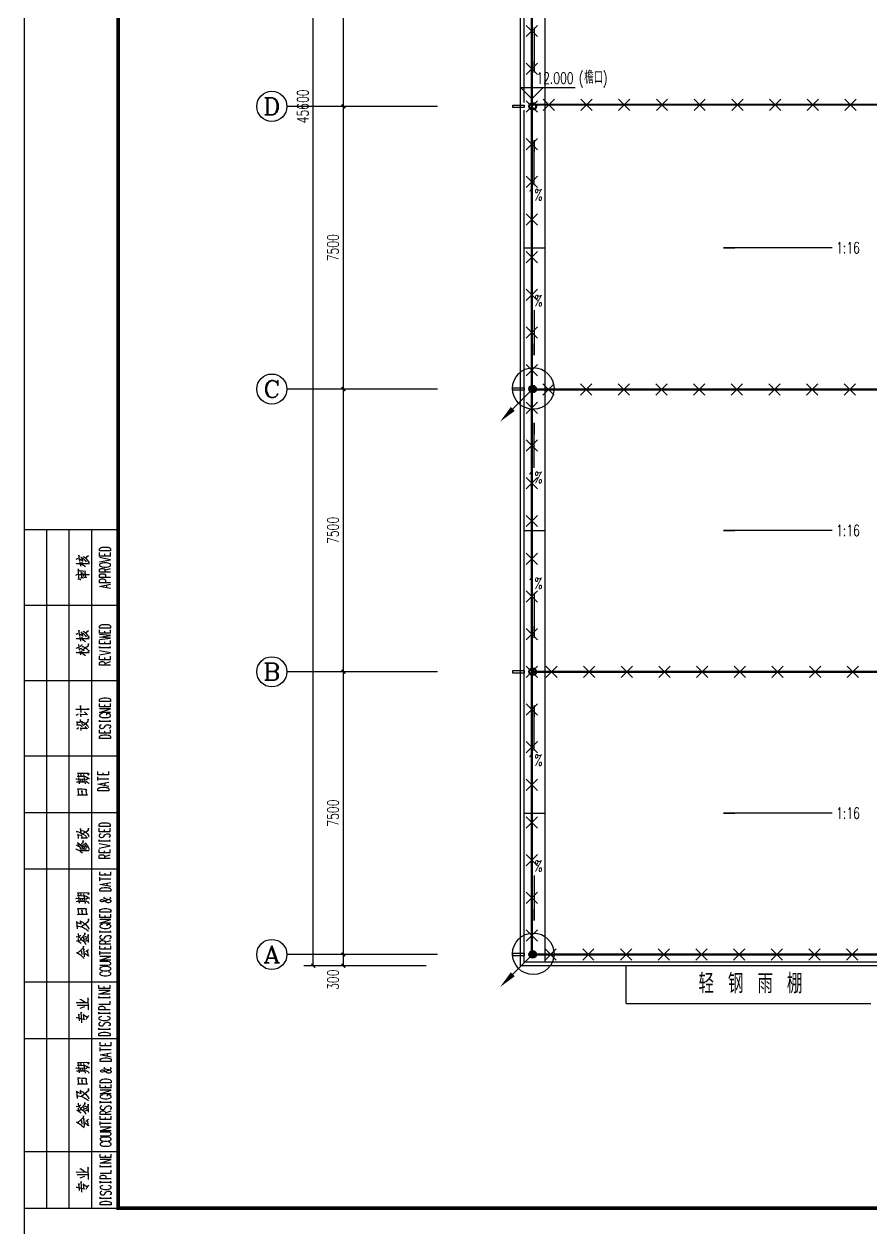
# Model space of a CAD drawing. Extents: x 4532298 to 10139194, y -639876 to -207028.
# Drawn here: x 4937537 to 4960012, y -349684 to -317745 of the extents above; entities that cross this region are included whole.
import ezdxf
from ezdxf.enums import TextEntityAlignment as Align

# ---------------------------------------------------------------- set-up
doc = ezdxf.new("R2010")
doc.units = 0
doc.header["$LTSCALE"] = 1000
doc.header["$MEASUREMENT"] = 0
doc.layers.get('0').update_dxf_attribs({"linetype": 'CONTINUOUS'})
doc.layers.get('Defpoints').update_dxf_attribs({"linetype": 'CONTINUOUS'})
for name, color, linetype in [('AXIS_TEXT', 7, 'CONTINUOUS'), ('LWIRE', 4, 'CONTINUOUS'), ('PUB_TITLE', 4, 'CONTINUOUS'), ('WIRE-避雷', 4, 'CONTINUOUS'), ('建筑底图', 251, 'CONTINUOUS')]:
    doc.layers.add(name, color=color, linetype=linetype)
doc.styles.add('_HZTXT', font='txt.shx', dxfattribs={"width": 0.8, "bigfont": 'HZTXT.shx'})
doc.styles.add('_TCH_AXIS', font='COMPLEX', dxfattribs={"bigfont": 'GBCBIG'})
doc.styles.add('_TCH_DIM', font='SIMPLEX', dxfattribs={"bigfont": 'GBCBIG'})
doc.styles.add('_TCH_DIM_T3', font='SIMPLEX', dxfattribs={"width": 0.705882, "bigfont": 'GBCBIG'})
doc.styles.add('COMPLEX', font='COMPLEX')
doc.styles.get("Standard").update_dxf_attribs({"font": 'GBENOR', "bigfont": 'GBCBIG'})
doc.dimstyles.new('_TCH_ARCH&&100', dxfattribs={"dimtxt": 297.5, "dimasz": 100, "dimexe": 250, "dimexo": 300, "dimgap": 126.25, "dimtad": 1, "dimdec": 0, "dimzin": 0, "dimdsep": 46, "dimtxsty": '_TCH_DIM_T3', "dimblk": 'ARCHTICK', "dimcen": 0.09, "dimclrt": 7, "dimazin": 2, "dimtfac": 1, "dimtdec": 0, "dimtix": 1, "dimtmove": 2, "dimatfit": 3, "dimfxl": 0, "dimtolj": 1, "dimtzin": 0, "dimarcsym": 0})

# ---------------------------------------------------------------- blocks, each defined once
blk = doc.blocks.new('_AXISO')
blk.add_circle((0, 0), 0.5)
at = {"layer": 'AXIS_TEXT', "style": 'COMPLEX', "width": 1.041667}
blk.add_attdef('A', text='', height=0.56, dxfattribs=at).set_placement((-0.25, -0.28), (0.25, -0.28), align=Align.FIT)
blk = doc.blocks.new('A$C04D97144')
for p, q in [((6, 0), (6, 180)), ((12, 0), (12, 180)), ((18, 0), (18, 180)), ((0, 160), (25, 160)), ((0, 140), (25, 140)), ((0, 120), (25, 120)), ((0, 105), (25, 105)), ((0, 90), (25, 90)), ((0, 60), (25, 60)), ((0, 45), (25, 45)), ((0, 15), (25, 15))]:
    blk.add_line(p, q)
blk.add_lwpolyline([(0, 180), (0, 0), (25, 0), (25, 180)], close=True)
for points in [[(14.77, 171.68), (14.55, 173.26), (14.52, 173.14), (14.6, 172.92)], [(14.74, 172.24), (14.91, 172.21), (15.58, 171.72), (15.62, 171.68), (15.41, 172.54)], [(15.05, 172.71), (15.19, 172.68), (15.62, 172.35), (15.65, 172.32), (15.93, 172.07), (16.21, 171.79), (16.46, 171.47)], [(15.62, 172.92), (15.82, 172.82), (16.28, 172.49), (16.56, 172.15), (16.86, 171.79), (17.09, 171.47), (17.27, 171.22)], [(16.39, 172.38), (16.86, 172.95), (17.09, 173.06), (16.81, 172.89)], [(22.97, 174.41), (20.03, 174.41), (20.03, 174.9), (20.17, 175.1), (20.47, 175.24), (20.72, 175.32), (21.18, 175.38), (21.87, 175.38), (22.28, 175.32), (22.58, 175.24), (22.83, 175.1), (22.97, 174.9), (22.97, 174.41), (22.97, 174.41)], [(22.97, 173), (20.03, 173), (20.03, 173.91)], [(20.03, 171.46), (22.97, 172.02), (20.03, 172.59)], [(21.43, 173), (21.43, 173.56)], [(22.97, 173), (22.97, 173.91)], [(13.81, 170.94), (13.95, 171.05), (13.92, 171.02), (17.27, 171.02), (17, 170.98), (16.72, 171.02)], [(13.86, 172.15), (14.14, 172.35), (14.27, 172.38), (14.34, 172.35)], [(14.56, 166.93), (14.41, 169.49), (14.31, 169.43), (14.77, 169.08)], [(14.8, 171.44), (14.97, 170.34)], [(14.99, 171.05), (15.44, 170.8), (15.79, 170.59), (16.04, 170.42), (16.29, 170.2)], [(15.19, 171.05), (15.54, 171.41)], [(20.03, 170.48), (20.17, 170.34), (20.47, 170.2), (20.72, 170.14), (21.18, 170.06), (21.87, 170.06), (22.28, 170.14), (22.58, 170.2), (22.83, 170.34), (22.97, 170.48), (22.97, 170.77), (22.83, 170.91), (22.58, 171.05), (22.28, 171.11), (21.87, 171.19), (21.18, 171.19), (20.72, 171.11), (20.47, 171.05), (20.17, 170.91), (20.03, 170.77), (20.03, 170.48), (20.03, 170.48)], [(22.97, 168.74), (20.03, 168.74), (20.03, 169.37), (20.17, 169.57), (20.33, 169.65), (20.58, 169.71), (20.88, 169.71), (21.18, 169.65), (21.27, 169.57), (21.43, 169.37), (21.43, 168.74)], [(21.43, 169.23), (22.97, 169.71)], [(13.78, 167.95), (14.06, 168.13), (14.27, 168.19)], [(14.27, 166.93), (14.52, 166.93), (14.71, 166.88), (14.91, 166.82), (15.05, 166.76)], [(14.66, 168.06), (14.71, 168.13), (17.28, 168.09), (17.03, 168.05), (16.72, 168.09)], [(16.18, 168.75), (16.32, 168.86), (14.97, 169.04), (15.08, 169.08), (15.27, 167.31)], [(15.02, 167.18), (15.27, 167.25), (16.53, 167.36), (16.29, 167.32), (16.18, 168.75), (16.15, 168.58), (16.21, 168.27)], [(15.73, 167.59), (15.62, 168.61)], [(22.97, 167.34), (20.03, 167.34), (20.03, 167.97), (20.17, 168.17), (20.33, 168.24), (20.58, 168.31), (21.02, 168.31), (21.27, 168.24), (21.43, 168.17), (21.57, 167.97), (21.57, 167.34)], [(22.97, 165.93), (20.03, 165.93), (20.03, 166.57), (20.17, 166.77), (20.33, 166.84), (20.58, 166.92), (21.02, 166.92), (21.27, 166.84), (21.43, 166.77), (21.57, 166.57), (21.57, 165.93)], [(22.97, 164.39), (20.03, 164.95), (22.97, 165.52)], [(21.98, 164.61), (21.98, 165.3)], [(14.77, 151.79), (14.55, 153.37), (14.52, 153.26), (14.6, 153.03)], [(22.97, 153.91), (20.03, 153.91), (20.03, 154.4), (20.17, 154.6), (20.47, 154.74), (20.72, 154.82), (21.18, 154.88), (21.87, 154.88), (22.28, 154.82), (22.58, 154.74), (22.83, 154.6), (22.97, 154.4), (22.97, 153.91), (22.97, 153.91)], [(22.97, 152.51), (20.03, 152.51), (20.03, 153.42)], [(22.97, 152.51), (22.97, 153.42)], [(13.81, 151.05), (13.95, 151.16), (13.92, 151.13), (17.27, 151.13), (17, 151.1), (16.72, 151.13)], [(13.86, 152.26), (14.14, 152.46), (14.27, 152.49), (14.34, 152.46)], [(14.74, 152.35), (14.91, 152.32), (15.58, 151.84), (15.62, 151.79), (15.41, 152.67)], [(14.8, 151.55), (14.97, 150.45)], [(14.99, 151.16), (15.44, 150.91), (15.79, 150.7), (16.04, 150.53), (16.29, 150.31)], [(15.05, 152.82), (15.19, 152.81), (15.62, 152.46), (15.65, 152.43), (15.93, 152.18), (16.21, 151.9), (16.46, 151.58)], [(15.19, 151.16), (15.54, 151.52)], [(15.62, 153.03), (15.82, 152.95), (16.28, 152.6), (16.56, 152.26), (16.86, 151.9), (17.09, 151.58), (17.27, 151.33)], [(16.39, 152.49), (16.86, 153.06), (17.09, 153.17), (16.81, 153)], [(20.03, 150.83), (22.97, 151.18), (20.03, 151.52), (22.97, 151.88), (20.03, 152.23)], [(22.97, 149.7), (20.03, 149.7), (20.03, 150.61)], [(21.43, 152.51), (21.43, 153.06)], [(21.43, 149.7), (21.43, 150.26)], [(22.97, 149.7), (22.97, 150.61)], [(13.81, 148.52), (14.06, 148.69), (14.23, 148.76), (14.41, 148.76)], [(13.81, 147.36), (13.98, 147.5), (13.92, 147.45), (17.27, 147.45), (17.06, 147.39), (16.78, 147.45)], [(14.71, 148.1), (14.52, 149.54), (14.49, 149.43), (14.55, 149.29)], [(14.74, 147.84), (14.94, 146.76)], [(14.91, 149.01), (15.22, 149.35), (15.36, 149.43), (15.54, 149.54)], [(14.91, 148.47), (15.13, 148.44), (15.54, 148.16), (15.82, 147.95), (15.93, 147.84)], [(14.94, 147.45), (15.33, 147.28), (15.68, 147.08), (15.99, 146.89), (16.28, 146.65)], [(15.08, 147.47), (15.44, 147.88)], [(15.33, 148.98), (15.57, 149.01), (15.96, 148.83), (16.28, 148.66), (16.53, 148.47), (16.72, 148.3), (16.92, 148.13), (17.09, 147.92), (17.27, 147.67)], [(15.73, 148.21), (15.79, 148.3), (17.09, 149.29), (17.12, 149.82), (17.03, 149.32), (16.92, 149.18)], [(20.03, 148.52), (20.03, 148.98), (20.03, 148.71), (22.89, 148.71), (22.89, 148.52), (22.89, 148.98)], [(20.03, 146.76), (22.97, 147.33), (20.03, 147.89)], [(22.97, 145.5), (20.03, 145.5), (20.03, 146.42)], [(22.97, 144.03), (20.03, 144.03), (20.03, 144.67), (20.17, 144.88), (20.33, 144.94), (20.58, 145.02), (20.88, 145.02), (21.18, 144.94), (21.27, 144.88), (21.43, 144.67), (21.43, 144.03)], [(21.43, 145.5), (21.43, 146.07)], [(21.43, 144.53), (22.97, 145.02)], [(22.97, 145.5), (22.97, 146.42)], [(22.97, 134.41), (20.03, 134.41), (20.03, 134.9), (20.17, 135.1), (20.47, 135.25), (20.72, 135.31), (21.18, 135.39), (21.87, 135.39), (22.28, 135.31), (22.58, 135.25), (22.83, 135.1), (22.97, 134.9), (22.97, 134.41), (22.97, 134.41)], [(13.78, 132.37), (13.98, 132.39), (17.28, 132.39), (17.06, 132.37), (16.78, 132.39)], [(13.86, 130.75), (14.14, 130.97), (14.28, 131.08), (14.45, 131.15)], [(15.13, 131.49), (14.99, 133.33), (14.97, 133.22), (15.02, 132.98)], [(15.13, 130.33), (15.02, 131.11), (14.97, 131.07), (16.72, 131), (16.84, 130.89), (16.04, 131.66)], [(22.97, 133), (20.03, 133), (20.03, 133.91)], [(22.97, 131.46), (20.03, 131.46), (22.97, 132.45), (20.03, 132.45)], [(20.72, 131.19), (20.47, 131.11), (20.17, 130.97), (20.03, 130.83), (20.03, 130.55), (20.17, 130.42), (20.47, 130.28), (20.72, 130.2), (21.18, 130.14), (21.87, 130.14), (22.28, 130.2), (22.58, 130.28), (22.83, 130.42), (22.97, 130.55), (22.97, 130.83), (22.83, 130.97), (22.58, 131.11), (22.28, 131.19), (21.87, 131.19), (21.87, 130.83)], [(21.43, 133), (21.43, 133.56)], [(22.97, 133), (22.97, 133.91)], [(13.92, 128.22), (14.17, 128.26), (14.45, 128.26), (14.71, 128.19), (14.97, 128.11), (15.13, 128), (15.27, 127.89), (15.41, 127.75)], [(14.14, 128.29), (14.09, 129.06), (14, 128.99), (14.23, 128.9), (14.42, 128.9), (14.6, 128.9), (14.8, 128.9), (14.88, 128.93), (14.97, 128.99), (14.99, 129.1), (15.02, 129.24), (15.02, 129.45), (14.99, 129.56), (14.94, 129.64)], [(15.51, 128.11), (15.36, 129.21), (15.27, 129.13), (15.51, 129.02), (15.79, 128.88), (16.01, 128.74), (16.21, 128.6), (16.46, 128.37), (16.7, 128.11), (16.89, 127.86), (17.03, 127.66), (17.12, 127.49)], [(15.76, 128.08), (15.76, 128.15), (17, 129.2), (17.03, 129.73), (16.95, 129.2), (16.84, 129.06)], [(20.03, 129.02), (20.03, 129.48), (20.03, 129.21), (22.89, 129.21), (22.89, 129.02), (22.89, 129.48)], [(20.47, 128.24), (20.17, 128.1), (20.03, 127.89), (20.03, 127.61), (20.17, 127.41), (20.47, 127.27), (20.72, 127.27), (21.02, 127.33), (21.18, 127.41), (21.27, 127.55), (21.57, 127.97), (21.73, 128.1), (21.87, 128.18), (22.12, 128.24), (22.58, 128.24), (22.83, 128.1), (22.97, 127.89), (22.97, 127.61), (22.83, 127.41), (22.58, 127.27)], [(13.98, 127.12), (14.38, 127.45), (14.55, 127.52)], [(15.16, 126.7), (15.05, 127.45), (14.94, 127.34), (15.16, 127.31), (16.67, 127.3), (16.78, 127.16), (16.18, 127.75)], [(22.97, 126.01), (20.03, 126.01), (20.03, 126.92)], [(22.97, 124.61), (20.03, 124.61), (20.03, 125.1), (20.17, 125.3), (20.47, 125.44), (20.72, 125.52), (21.18, 125.58), (21.87, 125.58), (22.28, 125.52), (22.58, 125.44), (22.83, 125.3), (22.97, 125.1), (22.97, 124.61), (22.97, 124.61)], [(21.43, 126.01), (21.43, 126.56)], [(22.97, 126.01), (22.97, 126.92)], [(14.49, 114.6), (14.34, 115.45), (14.27, 115.36), (15.13, 115.36), (15.19, 115.36), (16.46, 115.39), (16.95, 115.36), (17.23, 115.33), (17.31, 115.31), (16.95, 114.89), (17.2, 115.28)], [(15.19, 114.62), (15.11, 115.11)], [(15.93, 114.57), (15.93, 114.62), (15.85, 115.07)], [(22.54, 114.92), (19.59, 114.92), (19.59, 115.83)], [(21, 114.92), (21, 115.48)], [(22.54, 114.92), (22.54, 115.83)], [(13.75, 113.87), (13.92, 113.91), (16.13, 113.83)], [(13.92, 113.06), (14.09, 113.13), (16.21, 113.13)], [(14.14, 114.51), (14.45, 114.6), (15.08, 114.6), (15.76, 114.57), (16.18, 114.51), (16.64, 114.37), (16.92, 114.2), (17.34, 113.88)], [(14.69, 112.61), (14.52, 114.29)], [(15.16, 113.16), (15.08, 113.66)], [(15.65, 113.17), (15.57, 113.63)], [(16.29, 112.53), (16.07, 114.29), (16.04, 114.2), (16.13, 114.09)], [(16.39, 113.63), (16.72, 113.94), (16.86, 113.94), (16.61, 113.83)], [(16.46, 113.17), (16.61, 113.16), (16.89, 112.92), (17.09, 112.72), (17.23, 112.53)], [(19.59, 113.44), (19.59, 114.43)], [(19.59, 113.94), (22.54, 113.94)], [(22.54, 111.9), (19.59, 112.47), (22.54, 113.03)], [(21.55, 112.12), (21.55, 112.81)], [(14.17, 109.58), (14.45, 109.64), (15.08, 109.67), (15.73, 109.69), (15.82, 109.69), (16.28, 109.69), (16.86, 109.69), (16.67, 109.69), (16.5, 110.8), (16.7, 111.02), (16.43, 111.08), (16.1, 111.08), (15.44, 111.12), (14.77, 111.13), (14.2, 111.13), (14.28, 111.16), (14.49, 109.67)], [(15.51, 109.69), (15.33, 110.8), (15.3, 110.69), (15.41, 110.42)], [(22.54, 110.72), (19.59, 110.72), (19.59, 111.21), (19.75, 111.41), (20.05, 111.56), (20.3, 111.63), (20.75, 111.7), (21.44, 111.7), (21.85, 111.63), (22.15, 111.56), (22.4, 111.41), (22.54, 111.21), (22.54, 110.72), (22.54, 110.72)], [(22.86, 101.27), (19.92, 101.27), (19.92, 101.75), (20.06, 101.97), (20.36, 102.11), (20.61, 102.18), (21.07, 102.24), (21.76, 102.24), (22.17, 102.18), (22.47, 102.11), (22.72, 101.97), (22.86, 101.75), (22.86, 101.27), (22.86, 101.27)], [(13.84, 99.93), (14.17, 99.88), (14.63, 99.71), (15.11, 99.49), (15.41, 99.32), (15.65, 99.21), (15.85, 99.08)], [(14.49, 98.06), (14.34, 99.21), (14.27, 99.08), (15.25, 98.94), (15.25, 99.08), (15.36, 98.23), (15.11, 98.19), (15.41, 98.23), (16.7, 98.2)], [(15.16, 99.49), (14.99, 100.76), (14.97, 100.62), (15.02, 100.39)], [(15.11, 100.2), (15.27, 100.2), (15.73, 100.07), (15.99, 99.96), (16.21, 99.85), (16.42, 99.71), (16.61, 99.54), (16.81, 99.35), (16.95, 99.11), (17.09, 98.89), (17.14, 98.72), (17.2, 98.55)], [(15.54, 99.35), (15.57, 99.43), (17.09, 100.31), (17.12, 100.84), (17.03, 100.34), (16.86, 100.2)], [(22.86, 99.87), (19.92, 99.87), (19.92, 100.78)], [(20.36, 99.3), (20.06, 99.16), (19.92, 98.96), (19.92, 98.67), (20.06, 98.47), (20.36, 98.33), (20.61, 98.33), (20.91, 98.39), (21.07, 98.47), (21.16, 98.61), (21.46, 99.02), (21.62, 99.16), (21.76, 99.24), (22.01, 99.3), (22.47, 99.3), (22.72, 99.16), (22.86, 98.96), (22.86, 98.67), (22.72, 98.47), (22.47, 98.33)], [(21.32, 99.87), (21.32, 100.43)], [(22.86, 99.87), (22.86, 100.78)], [(13.84, 96.29), (14.27, 96.08), (14.6, 95.91), (14.85, 95.72), (14.91, 95.69), (15.11, 95.55)], [(14.38, 96.02), (14.41, 96.14), (14.28, 96.99), (14.23, 96.93), (14.63, 96.65), (14.97, 96.4), (15.19, 96.16), (15.4, 95.91), (15.58, 95.66), (15.71, 95.49)], [(14.66, 95.91), (14.69, 96.02), (15.71, 97.13), (15.68, 97.5), (15.68, 97.13), (15.57, 96.99)], [(15.41, 96.4), (15.51, 96.36), (15.54, 96.33), (15.76, 96.05), (15.96, 95.83), (16.1, 95.63)], [(15.76, 96.62), (15.87, 96.57), (15.93, 96.54), (16.21, 96.22), (16.24, 96.16), (16.39, 96), (16.53, 95.77), (16.67, 95.55)], [(16.81, 98.12), (16.04, 99)], [(16.1, 96.88), (16.29, 96.79), (16.57, 96.47), (16.81, 96.19), (16.95, 95.91), (17.12, 95.63), (17.23, 95.38), (17.28, 95.17)], [(19.92, 97.28), (19.92, 97.75), (19.92, 97.48), (22.78, 97.48), (22.78, 97.28), (22.78, 97.75)], [(19.92, 95.53), (22.86, 96.08), (19.92, 96.65)], [(13.78, 95.27), (13.95, 95.23), (14.41, 94.98), (14.45, 94.98), (14.8, 94.75), (15.08, 94.56), (15.3, 94.35), (15.51, 94.18)], [(14.74, 94.86), (17.23, 94.86), (17, 94.81), (16.57, 94.86)], [(14.83, 95.3), (16.46, 95.3), (16.28, 95.27), (16.13, 95.3)], [(22.86, 94.26), (19.92, 94.26), (19.92, 95.17)], [(22.86, 92.8), (19.92, 92.8), (19.92, 93.43), (20.06, 93.63), (20.22, 93.71), (20.47, 93.77), (20.77, 93.77), (21.07, 93.71), (21.16, 93.63), (21.32, 93.43), (21.32, 92.8)], [(21.32, 94.26), (21.32, 94.83)], [(21.32, 93.29), (22.86, 93.77)], [(22.86, 94.26), (22.86, 95.17)], [(23.05, 88.31), (20.09, 88.31), (20.09, 89.22)], [(20.09, 86.83), (20.09, 87.82)], [(20.09, 87.33), (23.05, 87.33)], [(23.05, 85.29), (20.09, 85.86), (23.05, 86.42)], [(21.49, 88.31), (21.49, 88.87)], [(23.05, 88.31), (23.05, 89.22)], [(14.49, 82.9), (14.34, 83.77), (14.27, 83.67), (15.13, 83.67), (15.19, 83.67), (16.46, 83.7), (16.95, 83.67), (17.23, 83.64), (17.31, 83.62), (16.95, 83.2), (17.2, 83.59)], [(15.19, 82.93), (15.11, 83.42)], [(15.93, 82.89), (15.93, 82.93), (15.85, 83.39)], [(23.05, 84.11), (20.09, 84.11), (20.09, 84.6), (20.25, 84.8), (20.55, 84.94), (20.8, 85.02), (21.26, 85.09), (21.95, 85.09), (22.34, 85.02), (22.65, 84.94), (22.89, 84.8), (23.05, 84.6), (23.05, 84.11), (23.05, 84.11)], [(22.04, 85.51), (22.04, 86.2)], [(13.75, 82.18), (13.92, 82.23), (16.13, 82.15)], [(13.92, 81.38), (14.09, 81.44), (16.21, 81.44)], [(14.14, 82.82), (14.45, 82.9), (15.08, 82.9), (15.76, 82.89), (16.18, 82.82), (16.64, 82.68), (16.92, 82.51), (17.34, 82.19)], [(14.69, 80.92), (14.52, 82.6)], [(15.16, 81.46), (15.08, 81.97)], [(15.65, 81.49), (15.57, 81.94)], [(16.29, 80.84), (16.07, 82.6), (16.04, 82.51), (16.13, 82.4)], [(16.39, 81.94), (16.72, 82.26), (16.86, 82.26), (16.61, 82.15)], [(16.46, 81.49), (16.61, 81.46), (16.89, 81.24), (17.09, 81.03), (17.23, 80.84)], [(21.35, 82.43), (21.26, 82.43), (21.1, 82.35), (21.1, 82.29), (21.26, 82.21), (21.49, 82.15), (22.2, 82.01), (22.65, 81.87), (22.89, 81.72), (23.05, 81.58), (23.05, 81.3), (22.89, 81.17), (22.75, 81.1), (22.5, 81.03), (22.2, 81.03), (21.95, 81.1), (21.79, 81.17), (21.26, 81.66), (21.1, 81.72), (20.8, 81.8), (20.55, 81.8), (20.25, 81.72), (20.09, 81.58), (20.25, 81.44), (20.55, 81.38), (20.8, 81.38), (21.26, 81.44), (21.65, 81.58), (22.65, 81.94), (22.89, 82.08), (23.05, 82.21), (23.05, 82.35), (22.89, 82.43), (22.75, 82.43)], [(14.17, 77.89), (14.45, 77.95), (15.08, 77.98), (15.73, 78), (15.82, 78), (16.28, 78), (16.86, 78), (16.67, 78), (16.5, 79.12), (16.7, 79.34), (16.43, 79.4), (16.1, 79.4), (15.44, 79.43), (14.77, 79.45), (14.2, 79.45), (14.28, 79.48), (14.49, 77.98)], [(15.22, 74.69), (17.12, 76.16), (17.12, 76.76), (17.06, 76.23), (17.03, 76.16), (16.81, 75.94)], [(15.51, 78), (15.33, 79.12), (15.3, 79.01), (15.41, 78.74)], [(23.05, 78.5), (20.09, 78.5), (20.09, 78.99), (20.25, 79.21), (20.55, 79.35), (20.8, 79.41), (21.26, 79.49), (21.95, 79.49), (22.34, 79.41), (22.65, 79.35), (22.89, 79.21), (23.05, 78.99), (23.05, 78.5), (23.05, 78.5)], [(23.05, 77.11), (20.09, 77.11), (20.09, 78.02)], [(21.49, 77.11), (21.49, 77.67)], [(23.05, 77.11), (23.05, 78.02)], [(14.14, 74.09), (14, 76.02), (13.89, 75.88), (14.06, 75.82), (14.6, 75.63), (15.13, 75.42), (15.08, 75.38), (15.08, 75.42), (14.97, 76.24), (14.88, 76.16), (15.19, 76.02), (15.47, 75.88), (15.68, 75.77), (15.85, 75.63), (16.13, 75.42), (16.35, 75.24), (16.57, 75), (16.72, 74.8), (16.89, 74.54), (17.06, 74.26), (17.2, 74.04)], [(14.23, 74.8), (14.38, 74.8), (14.91, 74.69), (15.22, 74.61), (15.54, 74.5), (15.87, 74.36), (16.15, 74.18), (16.5, 73.98), (16.75, 73.79), (16.98, 73.55), (17.09, 73.44)], [(23.05, 75.57), (20.09, 75.57), (23.05, 76.56), (20.09, 76.56)], [(20.8, 75.28), (20.55, 75.22), (20.25, 75.08), (20.09, 74.94), (20.09, 74.65), (20.25, 74.51), (20.55, 74.37), (20.8, 74.31), (21.26, 74.23), (21.95, 74.23), (22.34, 74.31), (22.65, 74.37), (22.89, 74.51), (23.05, 74.65), (23.05, 74.94), (22.89, 75.08), (22.65, 75.22), (22.34, 75.28), (21.95, 75.28), (21.95, 74.94)], [(20.11, 73.11), (20.11, 73.59), (20.11, 73.32), (22.95, 73.32), (22.95, 73.11), (22.95, 73.59)], [(13.92, 72), (14.06, 72.03), (14.85, 71.69)], [(13.92, 70.95), (14.12, 70.92), (14.55, 70.7), (14.88, 70.49), (15.16, 70.27)], [(14.49, 70.73), (14.41, 71.54)], [(14.56, 71.83), (14.42, 72.85)], [(14.52, 70.92), (14.94, 71.12)], [(14.6, 72.14), (15.05, 72.39)], [(14.85, 71.48), (14.99, 71.47), (15.51, 71.01), (15.57, 70.98), (15.82, 70.74), (16.13, 70.35), (16.28, 70.16), (16.42, 69.96)], [(15.05, 71.43), (16.13, 72.56), (16.13, 73.02), (16.1, 72.56), (15.9, 72.33)], [(15.76, 71.86), (15.87, 70.95)], [(16.04, 71.37), (16.46, 71.48), (16.7, 71.43), (16.39, 71.43)], [(16.07, 72.08), (16.28, 72.08), (17.06, 71.75)], [(16.28, 70.84), (16.64, 70.98), (16.81, 70.98), (16.57, 70.95)], [(17.14, 70.46), (17, 72.63), (17, 72.49), (17.03, 72.17)], [(20.55, 72.35), (20.25, 72.2), (20.09, 72), (20.09, 71.72), (20.25, 71.51), (20.55, 71.37), (20.8, 71.37), (21.1, 71.43), (21.26, 71.51), (21.35, 71.65), (21.65, 72.06), (21.79, 72.2), (21.95, 72.28), (22.2, 72.35), (22.65, 72.35), (22.89, 72.2), (23.05, 72), (23.05, 71.72), (22.89, 71.51), (22.65, 71.37)], [(23.05, 70.04), (20.09, 70.04), (20.09, 70.66), (20.25, 70.88), (20.39, 70.95), (20.64, 71.03), (20.94, 71.03), (21.26, 70.95), (21.35, 70.88), (21.49, 70.66), (21.49, 70.04)], [(21.49, 70.52), (23.05, 71.03)], [(13.89, 67.85), (14.03, 67.84), (14.49, 67.57), (14.97, 67.24), (15.27, 66.96), (15.62, 66.61), (15.93, 66.27)], [(14.23, 67.74), (15.76, 69.05), (15.76, 69.08), (15.79, 69.5), (15.71, 69.05), (15.57, 68.87)], [(15.4, 67.27), (15.4, 67.29), (15.4, 67.35), (15.27, 68.26), (15.27, 68.13), (15.33, 67.99)], [(16.04, 66.69), (16.07, 66.82), (15.9, 68.76), (15.87, 68.65), (15.9, 68.54)], [(16.13, 67.63), (16.24, 67.6), (16.78, 67.18), (17.09, 66.93), (17.12, 66.83), (16.86, 68.4), (16.39, 67.99)], [(16.86, 68.4), (17, 68.51), (17.17, 68.59)], [(23.05, 68.7), (20.09, 68.7), (20.09, 69.61)], [(20.09, 67.24), (20.09, 68.21)], [(20.09, 67.73), (23.05, 67.73)], [(21.49, 68.7), (21.49, 69.27)], [(23.05, 68.7), (23.05, 69.61)], [(23.05, 65.76), (20.09, 65.76), (23.05, 66.75), (20.09, 66.75)], [(20.09, 64.44), (22.2, 64.44), (22.65, 64.51), (22.89, 64.65), (23.05, 64.85), (23.05, 64.99), (22.89, 65.21), (22.65, 65.35), (22.2, 65.42), (20.09, 65.42)], [(20.09, 63.39), (20.25, 63.25), (20.55, 63.11), (20.8, 63.05), (21.26, 62.97), (21.95, 62.97), (22.34, 63.05), (22.65, 63.11), (22.89, 63.25), (23.05, 63.39), (23.05, 63.67), (22.89, 63.81), (22.65, 63.94), (22.34, 64.02), (21.95, 64.08), (21.26, 64.08), (20.8, 64.02), (20.55, 63.94), (20.25, 63.81), (20.09, 63.67), (20.09, 63.39), (20.09, 63.39)], [(20.8, 62.68), (20.55, 62.62), (20.25, 62.48), (20.09, 62.34), (20.09, 62.06), (20.25, 61.91), (20.55, 61.77), (20.8, 61.71), (21.26, 61.63), (21.95, 61.63), (22.34, 61.71), (22.65, 61.77), (22.89, 61.91), (23.05, 62.06), (23.05, 62.34), (22.89, 62.48), (22.65, 62.62), (22.34, 62.68)], [(22.81, 58.27), (19.86, 58.27), (19.86, 59.18)], [(22.81, 56.73), (19.86, 56.73), (22.81, 57.72), (19.86, 57.72)], [(21.26, 58.27), (21.26, 58.83)], [(22.81, 58.27), (22.81, 59.18)], [(13.86, 54.53), (14.09, 54.59), (17.03, 54.53)], [(14.8, 55.44), (15.16, 55.38), (15.71, 55.02), (16.28, 54.56)], [(17.12, 52.63), (16.98, 55.83), (16.95, 55.69), (17, 55.38)], [(19.86, 54.07), (22.81, 54.07), (22.81, 54.91)], [(19.87, 55.68), (19.87, 56.15), (19.87, 55.88), (22.72, 55.88), (22.72, 55.68), (22.72, 56.15)], [(13.84, 50.54), (14.06, 50.56), (15.11, 50.34), (16.04, 50.08), (15.99, 50.02), (15.79, 51.39), (15.71, 51.36), (16.84, 50.68)], [(14.06, 53.82), (14.31, 53.87), (17.06, 53.87)], [(14.74, 49.71), (14.55, 51.5), (14.55, 51.39), (14.6, 51.18)], [(14.91, 53.02), (15.85, 53.43), (16.15, 53.48)], [(15.36, 49.2), (15.19, 52.03), (15.16, 51.89), (15.19, 51.72)], [(16.46, 50.05), (16.7, 50.4), (16.84, 50.62), (16.98, 50.87), (17.09, 51.01), (17.23, 51.11)], [(22.81, 52.6), (19.86, 52.6), (19.86, 53.23), (20.01, 53.45), (20.16, 53.51), (20.41, 53.59), (20.86, 53.59), (21.11, 53.51), (21.26, 53.45), (21.41, 53.23), (21.41, 52.6)], [(19.87, 51.48), (19.87, 51.95), (19.87, 51.69), (22.72, 51.69), (22.72, 51.48), (22.72, 51.95)], [(20.56, 50.85), (20.31, 50.78), (20.01, 50.65), (19.86, 50.51), (19.86, 50.23), (20.01, 50.08), (20.31, 49.94), (20.56, 49.88), (21.02, 49.8), (21.71, 49.8), (22.1, 49.88), (22.42, 49.94), (22.65, 50.08), (22.81, 50.23), (22.81, 50.51), (22.65, 50.65), (22.42, 50.78), (22.1, 50.85)], [(20.31, 49.31), (20.01, 49.17), (19.86, 48.97), (19.86, 48.69), (20.01, 48.47), (20.31, 48.34), (20.56, 48.34), (20.86, 48.4), (21.02, 48.47), (21.11, 48.61), (21.41, 49.03), (21.55, 49.17), (21.71, 49.24), (21.96, 49.31), (22.42, 49.31), (22.65, 49.17), (22.81, 48.97), (22.81, 48.69), (22.65, 48.47), (22.42, 48.34)], [(22.81, 45.67), (19.86, 45.67), (19.86, 46.16), (20.01, 46.38), (20.31, 46.52), (20.56, 46.58), (21.02, 46.66), (21.71, 46.66), (22.1, 46.58), (22.42, 46.52), (22.65, 46.38), (22.81, 46.16), (22.81, 45.67), (22.81, 45.67)], [(19.87, 47.29), (19.87, 47.74), (19.87, 47.48), (22.72, 47.48), (22.72, 47.29), (22.72, 47.74)], [(23.13, 43.08), (20.19, 43.08), (20.19, 43.99)], [(20.19, 41.62), (20.19, 42.59)], [(20.19, 42.1), (23.13, 42.1)], [(21.59, 43.08), (21.59, 43.64)], [(23.13, 43.08), (23.13, 43.99)], [(14.49, 37.91), (14.34, 38.76), (14.27, 38.68), (15.13, 38.68), (15.19, 38.68), (16.46, 38.71), (16.95, 38.68), (17.23, 38.65), (17.31, 38.62), (16.95, 38.19), (17.2, 38.59)], [(15.19, 37.94), (15.11, 38.43)], [(15.93, 37.88), (15.93, 37.94), (15.85, 38.4)], [(23.13, 40.08), (20.19, 40.63), (23.13, 41.19)], [(23.13, 38.88), (20.19, 38.88), (20.19, 39.37), (20.33, 39.58), (20.63, 39.72), (20.88, 39.79), (21.33, 39.86), (22.03, 39.86), (22.43, 39.79), (22.73, 39.72), (22.98, 39.58), (23.13, 39.37), (23.13, 38.88), (23.13, 38.88)], [(22.14, 40.28), (22.14, 40.97)], [(13.75, 37.17), (13.92, 37.23), (16.13, 37.14)], [(13.92, 36.39), (14.09, 36.43), (16.21, 36.43)], [(14.14, 37.83), (14.45, 37.91), (15.08, 37.91), (15.76, 37.88), (16.18, 37.83), (16.64, 37.69), (16.92, 37.52), (17.34, 37.2)], [(14.69, 35.93), (14.52, 37.6)], [(15.16, 36.46), (15.08, 36.98)], [(15.65, 36.5), (15.57, 36.95)], [(16.29, 35.84), (16.07, 37.6), (16.04, 37.52), (16.13, 37.41)], [(16.39, 36.95), (16.72, 37.27), (16.86, 37.27), (16.61, 37.14)], [(16.46, 36.5), (16.61, 36.46), (16.89, 36.24), (17.09, 36.04), (17.23, 35.84)], [(21.43, 37.2), (21.33, 37.2), (21.18, 37.12), (21.18, 37.06), (21.33, 36.98), (21.59, 36.92), (22.28, 36.78), (22.73, 36.64), (22.98, 36.5), (23.13, 36.35), (23.13, 36.09), (22.98, 35.95), (22.83, 35.87), (22.58, 35.8), (22.28, 35.8), (22.03, 35.87), (21.88, 35.95), (21.33, 36.43), (21.18, 36.5), (20.88, 36.57), (20.63, 36.57), (20.33, 36.5), (20.19, 36.35), (20.33, 36.21), (20.63, 36.15), (20.88, 36.15), (21.33, 36.21), (21.73, 36.35), (22.73, 36.72), (22.98, 36.86), (23.13, 36.98), (23.13, 37.12), (22.98, 37.2), (22.83, 37.2)], [(14.17, 32.9), (14.45, 32.95), (15.08, 32.98), (15.73, 33.01), (15.82, 33.01), (16.28, 33.01), (16.86, 33.01), (16.67, 33.01), (16.5, 34.11), (16.7, 34.34), (16.43, 34.39), (16.1, 34.39), (15.44, 34.42), (14.77, 34.45), (14.2, 34.45), (14.28, 34.49), (14.49, 32.98)], [(15.51, 33.01), (15.33, 34.11), (15.3, 34), (15.41, 33.75)], [(23.13, 33.28), (20.19, 33.28), (20.19, 33.78), (20.33, 33.98), (20.63, 34.12), (20.88, 34.19), (21.33, 34.27), (22.03, 34.27), (22.43, 34.19), (22.73, 34.12), (22.98, 33.98), (23.13, 33.78), (23.13, 33.28), (23.13, 33.28)], [(23.13, 31.88), (20.19, 31.88), (20.19, 32.79)], [(21.59, 31.88), (21.59, 32.44)], [(23.13, 31.88), (23.13, 32.79)], [(14.14, 29.1), (14, 31.03), (13.89, 30.89), (14.06, 30.82), (14.6, 30.62), (15.13, 30.43), (15.08, 30.37), (15.08, 30.43), (14.97, 31.25), (14.88, 31.17), (15.19, 31.03), (15.47, 30.89), (15.68, 30.76), (15.85, 30.62), (16.13, 30.43), (16.35, 30.23), (16.57, 30.01), (16.72, 29.8), (16.89, 29.55), (17.06, 29.27), (17.2, 29.03)], [(14.23, 29.8), (14.38, 29.8), (14.91, 29.69), (15.22, 29.6), (15.54, 29.49), (15.87, 29.35), (16.15, 29.18), (16.5, 28.99), (16.75, 28.78), (16.98, 28.56), (17.09, 28.45)], [(15.22, 29.69), (17.12, 31.17), (17.12, 31.77), (17.06, 31.22), (17.03, 31.17), (16.81, 30.93)], [(23.13, 30.34), (20.19, 30.34), (23.13, 31.33), (20.19, 31.33)], [(20.88, 30.06), (20.63, 29.99), (20.33, 29.85), (20.19, 29.71), (20.19, 29.43), (20.33, 29.29), (20.63, 29.14), (20.88, 29.08), (21.33, 29.02), (22.03, 29.02), (22.43, 29.08), (22.73, 29.14), (22.98, 29.29), (23.13, 29.43), (23.13, 29.71), (22.98, 29.85), (22.73, 29.99), (22.43, 30.06), (22.03, 30.06), (22.03, 29.71)], [(13.92, 26.99), (14.06, 27.02), (14.85, 26.69)], [(13.92, 25.95), (14.12, 25.92), (14.55, 25.69), (14.88, 25.5), (15.16, 25.26)], [(14.49, 25.72), (14.41, 26.55)], [(14.56, 26.83), (14.42, 27.86)], [(14.52, 25.92), (14.94, 26.13)], [(14.6, 27.15), (15.05, 27.4)], [(14.85, 26.49), (14.99, 26.46), (15.51, 26), (15.57, 25.99), (15.82, 25.75), (16.13, 25.36), (16.28, 25.15), (16.42, 24.97)], [(15.05, 26.43), (16.13, 27.57), (16.13, 28.01), (16.1, 27.57), (15.9, 27.34)], [(15.76, 26.85), (15.87, 25.95)], [(16.04, 26.38), (16.46, 26.49), (16.7, 26.43), (16.39, 26.43)], [(16.07, 27.09), (16.28, 27.09), (17.06, 26.74)], [(16.28, 25.84), (16.64, 25.99), (16.81, 25.99), (16.57, 25.95)], [(17.14, 25.47), (17, 27.62), (17, 27.48), (17.03, 27.16)], [(20.19, 27.89), (20.19, 28.36), (20.19, 28.09), (23.05, 28.09), (23.05, 27.89), (23.05, 28.36)], [(20.63, 27.12), (20.33, 26.98), (20.19, 26.77), (20.19, 26.49), (20.33, 26.28), (20.63, 26.14), (20.88, 26.14), (21.18, 26.21), (21.33, 26.28), (21.43, 26.43), (21.73, 26.83), (21.88, 26.98), (22.03, 27.05), (22.28, 27.12), (22.73, 27.12), (22.98, 26.98), (23.13, 26.77), (23.13, 26.49), (22.98, 26.28), (22.73, 26.14)], [(23.13, 24.81), (20.19, 24.81), (20.19, 25.44), (20.33, 25.66), (20.49, 25.72), (20.74, 25.8), (21.04, 25.8), (21.33, 25.72), (21.43, 25.66), (21.59, 25.44), (21.59, 24.81)], [(21.59, 25.3), (23.13, 25.8)], [(13.89, 22.86), (14.03, 22.83), (14.49, 22.58), (14.97, 22.23), (15.27, 21.95), (15.62, 21.62), (15.93, 21.27)], [(14.23, 22.75), (15.76, 24.05), (15.76, 24.09), (15.79, 24.51), (15.71, 24.05), (15.57, 23.88)], [(15.4, 22.26), (15.4, 22.29), (15.4, 22.36), (15.27, 23.25), (15.27, 23.14), (15.33, 23)], [(16.04, 21.7), (16.07, 21.81), (15.9, 23.77), (15.87, 23.66), (15.9, 23.54)], [(16.13, 22.64), (16.24, 22.61), (16.78, 22.18), (17.09, 21.93), (17.12, 21.84), (16.86, 23.39), (16.39, 23)], [(16.86, 23.39), (17, 23.52), (17.17, 23.6)], [(23.13, 23.49), (20.19, 23.49), (20.19, 24.38)], [(20.19, 22.01), (20.19, 22.99)], [(20.19, 22.5), (23.13, 22.5)], [(21.59, 23.49), (21.59, 24.04)], [(23.13, 23.49), (23.13, 24.38)], [(23.13, 20.54), (20.19, 20.54), (23.13, 21.52), (20.19, 21.52)], [(20.19, 19.22), (22.28, 19.22), (22.73, 19.28), (22.98, 19.42), (23.13, 19.62), (23.13, 19.77), (22.98, 19.99), (22.73, 20.13), (22.28, 20.19), (20.19, 20.19)], [(20.19, 18.16), (20.33, 18.02), (20.63, 17.88), (20.88, 17.82), (21.33, 17.74), (22.03, 17.74), (22.43, 17.82), (22.73, 17.88), (22.98, 18.02), (23.13, 18.16), (23.13, 18.45), (22.98, 18.59), (22.73, 18.73), (22.43, 18.79), (22.03, 18.85), (21.33, 18.85), (20.88, 18.79), (20.63, 18.73), (20.33, 18.59), (20.19, 18.45), (20.19, 18.16), (20.19, 18.16)], [(20.88, 17.46), (20.63, 17.39), (20.33, 17.25), (20.19, 17.11), (20.19, 16.83), (20.33, 16.69), (20.63, 16.54), (20.88, 16.48), (21.33, 16.42), (22.03, 16.42), (22.43, 16.48), (22.73, 16.54), (22.98, 16.69), (23.13, 16.83), (23.13, 17.11), (22.98, 17.25), (22.73, 17.39), (22.43, 17.46)], [(23.13, 13.43), (20.19, 13.43), (20.19, 14.35)], [(23.13, 11.89), (20.19, 11.89), (23.13, 12.87), (20.19, 12.87)], [(21.59, 13.43), (21.59, 14)], [(23.13, 13.43), (23.13, 14.35)], [(13.86, 9.54), (14.09, 9.59), (17.03, 9.54)], [(14.8, 10.43), (15.16, 10.39), (15.71, 10.01), (16.28, 9.55)], [(17.12, 7.64), (16.98, 10.84), (16.95, 10.7), (17, 10.39)], [(20.19, 10.84), (20.19, 11.31), (20.19, 11.05), (23.05, 11.05), (23.05, 10.84), (23.05, 11.31)], [(20.19, 9.24), (23.13, 9.24), (23.13, 10.07)], [(14.06, 8.82), (14.31, 8.88), (17.06, 8.88)], [(14.74, 4.72), (14.55, 6.51), (14.55, 6.38), (14.6, 6.19)], [(14.91, 8.03), (15.85, 8.42), (16.15, 8.49)], [(15.36, 4.2), (15.19, 7.04), (15.16, 6.9), (15.19, 6.73)], [(23.13, 7.76), (20.19, 7.76), (20.19, 8.39), (20.33, 8.61), (20.49, 8.67), (20.74, 8.75), (21.18, 8.75), (21.43, 8.67), (21.59, 8.61), (21.73, 8.39), (21.73, 7.76)], [(20.19, 6.65), (20.19, 7.12), (20.19, 6.85), (23.05, 6.85), (23.05, 6.65), (23.05, 7.12)], [(13.84, 5.53), (14.06, 5.56), (15.11, 5.34), (16.04, 5.08), (15.99, 5.03), (15.79, 6.38), (15.71, 6.37), (16.84, 5.67)], [(16.46, 5.06), (16.7, 5.39), (16.84, 5.63), (16.98, 5.88), (17.09, 6.02), (17.23, 6.1)], [(20.88, 6.02), (20.63, 5.94), (20.33, 5.8), (20.19, 5.66), (20.19, 5.39), (20.33, 5.25), (20.63, 5.11), (20.88, 5.03), (21.33, 4.97), (22.03, 4.97), (22.43, 5.03), (22.73, 5.11), (22.98, 5.25), (23.13, 5.39), (23.13, 5.66), (22.98, 5.8), (22.73, 5.94), (22.43, 6.02)], [(20.63, 4.48), (20.33, 4.34), (20.19, 4.12), (20.19, 3.85), (20.33, 3.63), (20.63, 3.49), (20.88, 3.49), (21.18, 3.57), (21.33, 3.63), (21.43, 3.77), (21.73, 4.2), (21.88, 4.34), (22.03, 4.4), (22.28, 4.48), (22.73, 4.48), (22.98, 4.34), (23.13, 4.12), (23.13, 3.85), (22.98, 3.63), (22.73, 3.49)], [(20.19, 2.45), (20.19, 2.91), (20.19, 2.64), (23.05, 2.64), (23.05, 2.45), (23.05, 2.91)], [(23.13, 0.84), (20.19, 0.84), (20.19, 1.32), (20.33, 1.54), (20.63, 1.67), (20.88, 1.75), (21.33, 1.81), (22.03, 1.81), (22.43, 1.75), (22.73, 1.67), (22.98, 1.54), (23.13, 1.32), (23.13, 0.84), (23.13, 0.84)]]:
    blk.add_lwpolyline(points)
blk = doc.blocks.new('A$C1BD43FEB')
blk.add_blockref('A$C04D97144', (0, 0))
blk = doc.blocks.new('GXED01100007000C')
blk.add_blockref('A$C1BD43FEB', (-25, 0))
blk = doc.blocks.new('_ArchTick')
at = {"color": 0, "linetype": 'ByBlock', "const_width": 0.4}
blk.add_lwpolyline([(-0.5, -0.5), (0.5, 0.5)], dxfattribs=at)
blk = doc.blocks.new('*D394')
at = {"layer": 'Defpoints', "color": 0, "transparency": 16777216}
for p in [(4945212, -297129), (4948512, -297129), (4948512, -342729)]:
    blk.add_point(p, dxfattribs=at)
at = {"layer": '建筑底图', "color": 0, "lineweight": -2, "transparency": 16777216}
for p, q in [((4948212, -297129), (4944962, -297129)), ((4945212, -342729), (4945212, -297129)), ((4948212, -342729), (4944962, -342729))]:
    blk.add_line(p, q, dxfattribs=at)
at = {"layer": '建筑底图', "color": 0, "lineweight": -2, "transparency": 16777216, "xscale": 100, "yscale": 100, "zscale": 100}
for p, rotation in [((4945212, -297129), 90), ((4945212, -342729), 270)]:
    blk.add_blockref('_ArchTick', p, dxfattribs=dict(at, rotation=rotation))
at = {"layer": '建筑底图', "color": 7, "transparency": 16777216, "insert": (4944937, -319929), "char_height": 297.5, "attachment_point": 5, "rotation": 90, "style": '_TCH_DIM_T3'}
blk.add_mtext('\\A1;45600', dxfattribs=at)
blk = doc.blocks.new('*D395')
at = {"layer": 'Defpoints', "color": 0, "transparency": 16777216}
for p in [(4946012, -342429), (4948512, -342429), (4948512, -342729)]:
    blk.add_point(p, dxfattribs=at)
at = {"layer": '建筑底图', "color": 0, "lineweight": -2, "transparency": 16777216}
for p, q in [((4948212, -342429), (4945762, -342429)), ((4946012, -342729), (4946012, -342429)), ((4948212, -342729), (4945762, -342729))]:
    blk.add_line(p, q, dxfattribs=at)
at = {"layer": '建筑底图', "color": 0, "lineweight": -2, "transparency": 16777216, "xscale": 100, "yscale": 100, "zscale": 100}
for p, rotation in [((4946012, -342429), 90), ((4946012, -342729), 270)]:
    blk.add_blockref('_ArchTick', p, dxfattribs=dict(at, rotation=rotation))
at = {"layer": '建筑底图', "color": 7, "transparency": 16777216, "insert": (4945737, -343099), "char_height": 297.5, "attachment_point": 5, "rotation": 90, "style": '_TCH_DIM_T3'}
blk.add_mtext('\\A1;300', dxfattribs=at)
blk = doc.blocks.new('*D396')
at = {"layer": 'Defpoints', "color": 0, "transparency": 16777216}
for p in [(4946012, -334929), (4948512, -334929), (4948512, -342429)]:
    blk.add_point(p, dxfattribs=at)
at = {"layer": '建筑底图', "color": 0, "lineweight": -2, "transparency": 16777216}
for p, q in [((4948212, -334929), (4945762, -334929)), ((4946012, -342429), (4946012, -334929)), ((4948212, -342429), (4945762, -342429))]:
    blk.add_line(p, q, dxfattribs=at)
at = {"layer": '建筑底图', "color": 0, "lineweight": -2, "transparency": 16777216, "xscale": 100, "yscale": 100, "zscale": 100}
for p, rotation in [((4946012, -334929), 90), ((4946012, -342429), 270)]:
    blk.add_blockref('_ArchTick', p, dxfattribs=dict(at, rotation=rotation))
at = {"layer": '建筑底图', "color": 7, "transparency": 16777216, "insert": (4945737, -338679), "char_height": 297.5, "attachment_point": 5, "rotation": 90, "style": '_TCH_DIM_T3'}
blk.add_mtext('\\A1;7500', dxfattribs=at)
blk = doc.blocks.new('*D397')
at = {"layer": 'Defpoints', "color": 0, "transparency": 16777216}
for p in [(4946012, -327429), (4948512, -327429), (4948512, -334929)]:
    blk.add_point(p, dxfattribs=at)
at = {"layer": '建筑底图', "color": 0, "lineweight": -2, "transparency": 16777216}
for p, q in [((4948212, -327429), (4945762, -327429)), ((4946012, -334929), (4946012, -327429)), ((4948212, -334929), (4945762, -334929))]:
    blk.add_line(p, q, dxfattribs=at)
at = {"layer": '建筑底图', "color": 0, "lineweight": -2, "transparency": 16777216, "xscale": 100, "yscale": 100, "zscale": 100}
for p, rotation in [((4946012, -327429), 90), ((4946012, -334929), 270)]:
    blk.add_blockref('_ArchTick', p, dxfattribs=dict(at, rotation=rotation))
at = {"layer": '建筑底图', "color": 7, "transparency": 16777216, "insert": (4945737, -331179), "char_height": 297.5, "attachment_point": 5, "rotation": 90, "style": '_TCH_DIM_T3'}
blk.add_mtext('\\A1;7500', dxfattribs=at)
blk = doc.blocks.new('*D371')
at = {"layer": 'Defpoints', "color": 0, "transparency": 16777216}
for p in [(4946012, -319929), (4948512, -319929), (4948512, -327429)]:
    blk.add_point(p, dxfattribs=at)
at = {"layer": '建筑底图', "color": 0, "lineweight": -2, "transparency": 16777216}
for p, q in [((4948212, -319929), (4945762, -319929)), ((4946012, -327429), (4946012, -319929)), ((4948212, -327429), (4945762, -327429))]:
    blk.add_line(p, q, dxfattribs=at)
at = {"layer": '建筑底图', "color": 0, "lineweight": -2, "transparency": 16777216, "xscale": 100, "yscale": 100, "zscale": 100}
for p, rotation in [((4946012, -319929), 90), ((4946012, -327429), 270)]:
    blk.add_blockref('_ArchTick', p, dxfattribs=dict(at, rotation=rotation))
at = {"layer": '建筑底图', "color": 7, "transparency": 16777216, "insert": (4945737, -323679), "char_height": 297.5, "attachment_point": 5, "rotation": 90, "style": '_TCH_DIM_T3'}
blk.add_mtext('\\A1;7500', dxfattribs=at)
blk = doc.blocks.new('*D372')
at = {"layer": 'Defpoints', "color": 0, "transparency": 16777216}
for p in [(4946012, -312429), (4948512, -312429), (4948512, -319929)]:
    blk.add_point(p, dxfattribs=at)
at = {"layer": '建筑底图', "color": 0, "lineweight": -2, "transparency": 16777216}
for p, q in [((4948212, -312429), (4945762, -312429)), ((4946012, -319929), (4946012, -312429)), ((4948212, -319929), (4945762, -319929))]:
    blk.add_line(p, q, dxfattribs=at)
at = {"layer": '建筑底图', "color": 0, "lineweight": -2, "transparency": 16777216, "xscale": 100, "yscale": 100, "zscale": 100}
for p, rotation in [((4946012, -312429), 90), ((4946012, -319929), 270)]:
    blk.add_blockref('_ArchTick', p, dxfattribs=dict(at, rotation=rotation))
at = {"layer": '建筑底图', "color": 7, "transparency": 16777216, "insert": (4945737, -316179), "char_height": 297.5, "attachment_point": 5, "rotation": 90, "style": '_TCH_DIM_T3'}
blk.add_mtext('\\A1;7500', dxfattribs=at)
blk = doc.blocks.new('$TelecSys$00000009')
for p, q in [((-0.5, 0.5), (0.5, -0.5)), ((0.5, 0.5), (-0.5, -0.5))]:
    blk.add_line(p, q)
blk = doc.blocks.new('$TelecSys$00000080')
for p, q in [((-0.7, -0.7), (0, 0)), ((0.104, 0.104), (0.104, 0.104)), ((-0.104, -0.104), (-0.104, -0.104))]:
    blk.add_line(p, q)
at = {"const_width": 0.142}
blk.add_lwpolyline([(0.071, 0, 1), (-0.071, 0, 1)], format="xyb", close=True, dxfattribs=at)
blk.add_solid([(-0.63, -0.77), (-0.77, -0.63), (-1.15, -1.15)])
at = {"width": 0.8, "flags": 9}
blk.add_attdef('A', (0, 0), '', height=0.00002, rotation=180, dxfattribs=at)

msp = doc.modelspace()

# ---------------------------------------------------------------- linework, layer by layer
at = {"color": 3}
for centre in [(4951050.8, -327411.9), (4951050.8, -342411.9)]:
    msp.add_circle(centre, 552, dxfattribs=at)
at = {"layer": 'PUB_TITLE', "color": 4}
msp.add_lwpolyline([(4937536.9, -350158.8), (5021636.9, -350158.8), (5021636.9, -290758.8), (4937536.9, -290758.8)], close=True, dxfattribs=at)
at = {"layer": 'PUB_TITLE', "color": 4, "const_width": 100}
msp.add_lwpolyline([(4940036.9, -349158.8), (5020636.9, -349158.8), (5020636.9, -291758.8), (4940036.9, -291758.8)], close=True, dxfattribs=at)
at = {"layer": 'WIRE-避雷', "color": 4, "const_width": 60}
for points in [[(4951033.5, -297428.9), (4998012.5, -297428.9), (4998012.5, -342428.9), (4951012.5, -342428.9), (4951012.5, -297428.9)], [(4950967.4, -319883.8), (4998012.5, -319883.8)], [(4950954.5, -327441.6), (4998012.5, -327441.6)], [(4951033.5, -334928.9), (4997991.5, -334928.9)]]:
    msp.add_lwpolyline(points, dxfattribs=at)
at = {"layer": '建筑底图'}
for p, q in [((4951012.5, -319731.4), (4950712.5, -319431.4)), ((4950712.5, -319431.4), (4952162.5, -319431.4)), ((4951012.5, -319731.4), (4951312.5, -319431.4)), ((4948512.5, -319928.9), (4944512.5, -319928.9)), ((4948512.5, -327428.9), (4944512.5, -327428.9)), ((4948512.5, -334928.9), (4944512.5, -334928.9)), ((4948512.5, -342428.9), (4944512.5, -342428.9)), ((4953512.5, -343728.9), (4953512.5, -342728.9)), ((4953512.5, -343728.9), (4960012.5, -343728.9))]:
    msp.add_line(p, q, dxfattribs=at)
for points in [[(4950712.5, -297128.9), (4998312.5, -297128.9), (4998312.5, -342728.9), (4950712.5, -342728.9)], [(4950812.5, -319896.1), (4950812.5, -319961.7), (4950512.5, -319961.7), (4950512.5, -319896.1)], [(4950812.5, -327396.1), (4950812.5, -327461.7), (4950512.5, -327461.7), (4950512.5, -327396.1)], [(4950812.5, -334896.1), (4950812.5, -334961.7), (4950512.5, -334961.7), (4950512.5, -334896.1)], [(4950812.5, -342396.1), (4950812.5, -342461.7), (4950512.5, -342461.7), (4950512.5, -342396.1)]]:
    msp.add_lwpolyline(points, close=True, dxfattribs=at)
for points in [[(4950812.5, -319828.9), (4950812.5, -297228.9), (4998212.5, -297228.9), (4998212.5, -319828.9)], [(4951362.5, -319928.9), (4951362.5, -297228.9)], [(4951070.7, -317837), (4951070.7, -319030.2), (4951070.7, -318730.2)], [(4951362.5, -342628.9), (4951362.5, -319928.9)], [(4974412.5, -342628.9), (4950812.5, -342628.9), (4950812.5, -320028.9)], [(4951070.7, -322020.7), (4951070.7, -320827.6), (4951070.7, -321127.6)], [(4950812.5, -323678.9), (4951362.5, -323678.9)], [(4958984.2, -323678.9), (4956103.3, -323678.9), (4956403.3, -323678.9)], [(4951070.7, -325337), (4951070.7, -326530.2), (4951070.7, -326230.2)], [(4951070.7, -329520.7), (4951070.7, -328327.6), (4951070.7, -328627.6)], [(4950812.5, -331178.9), (4951362.5, -331178.9)], [(4958984.2, -331178.9), (4956103.3, -331178.9), (4956403.3, -331178.9)], [(4951070.7, -332837), (4951070.7, -334030.2), (4951070.7, -333730.2)], [(4951070.7, -337020.7), (4951070.7, -335827.6), (4951070.7, -336127.6)], [(4950812.5, -338678.9), (4951362.5, -338678.9)], [(4958984.2, -338678.9), (4956103.3, -338678.9), (4956403.3, -338678.9)], [(4951070.7, -340337), (4951070.7, -341530.2), (4951070.7, -341230.2)]]:
    msp.add_lwpolyline(points, dxfattribs=at)
for centre, radius in [((4951033.5, -319928.9), 100), ((4951033.5, -319928.9), 80), ((4951033.5, -327428.9), 100), ((4951033.5, -327428.9), 80), ((4951033.5, -334928.9), 100), ((4951033.5, -334928.9), 80), ((4951033.5, -342428.9), 100), ((4951033.5, -342428.9), 80)]:
    msp.add_circle(centre, radius, dxfattribs=at)

# ---------------------------------------------------------------- block references
at = {"color": 0, "xscale": 100, "yscale": 100, "zscale": 100}
msp.add_blockref('GXED01100007000C', (4940036.9, -349158.8), dxfattribs=at)
at = {"layer": 'LWIRE', "color": 0, "xscale": 300, "yscale": 300, "zscale": 300}
for p, rotation in [((4951012.5, -317928.9), 90), ((4951012.5, -318928.9), 90), ((4951012.5, -319928.9), 90), ((4951012.5, -320928.9), 90), ((4951012.5, -321928.9), 90), ((4951012.5, -322928.9), 90), ((4951012.5, -323928.9), 90), ((4951012.5, -324928.9), 90), ((4951012.5, -325928.9), 90), ((4951012.5, -326928.9), 90), ((4951012.5, -327928.9), 90), ((4951012.5, -328928.9), 90), ((4951012.5, -329928.9), 90), ((4951012.5, -330928.9), 90), ((4951012.5, -331928.9), 90), ((4951012.5, -332928.9), 90), ((4951012.5, -333928.9), 90), ((4951012.5, -334928.9), 90), ((4951012.5, -335928.9), 90), ((4951012.5, -336928.9), 90), ((4951012.5, -337928.9), 90), ((4951012.5, -338928.9), 90), ((4951012.5, -339928.9), 90), ((4951012.5, -340928.9), 90), ((4951012.5, -341928.9), 90), ((4951512.5, -342428.9), 180), ((4952512.5, -342428.9), 180), ((4953512.5, -342428.9), 180), ((4954512.5, -342428.9), 180), ((4955512.5, -342428.9), 180), ((4956512.5, -342428.9), 180), ((4957512.5, -342428.9), 180), ((4958512.5, -342428.9), 180), ((4959512.5, -342428.9), 180)]:
    msp.add_blockref('$TelecSys$00000009', p, dxfattribs=dict(at, rotation=rotation))
for p in [(4951467.4, -319883.8), (4952467.4, -319883.8), (4953467.4, -319883.8), (4954467.4, -319883.8), (4955467.4, -319883.8), (4956467.4, -319883.8), (4957467.4, -319883.8), (4958467.4, -319883.8), (4959467.4, -319883.8), (4951454.5, -327441.6), (4952454.5, -327441.6), (4953454.5, -327441.6), (4954454.5, -327441.6), (4955454.5, -327441.6), (4956454.5, -327441.6), (4957454.5, -327441.6), (4958454.5, -327441.6), (4959454.5, -327441.6), (4951533.5, -334928.9), (4952533.5, -334928.9), (4953533.5, -334928.9), (4954533.5, -334928.9), (4955533.5, -334928.9), (4956533.5, -334928.9), (4957533.5, -334928.9), (4958533.5, -334928.9), (4959533.5, -334928.9)]:
    msp.add_blockref('$TelecSys$00000009', p, dxfattribs=at)
at = {"layer": 'LWIRE', "xscale": 750, "yscale": 750, "zscale": 750}
for p in [(4951033.5, -327428.9), (4951033.5, -342428.9)]:
    msp.add_blockref('$TelecSys$00000080', p, dxfattribs=at)
at = {"layer": '建筑底图'}
ref = msp.add_blockref('_AXISO', (4944112.5, -319928.9), dxfattribs=dict(at, xscale=800, yscale=800, zscale=800))
ref.add_attrib('A', 'D', dxfattribs={"layer": 'AXIS_TEXT', "color": 0, "height": 452.5, "style": '_TCH_AXIS', "width": 1.235294}).set_placement((4943886.2, -320155.1), (4944338.7, -320155.1), align=Align.FIT)
ref = msp.add_blockref('_AXISO', (4944112.5, -327428.9), dxfattribs=dict(at, xscale=800, yscale=800, zscale=800))
ref.add_attrib('A', 'C', dxfattribs={"layer": 'AXIS_TEXT', "color": 0, "height": 452.5, "style": '_TCH_AXIS', "width": 1.4}).set_placement((4943886.2, -327655.1), (4944338.7, -327655.1), align=Align.FIT)
ref = msp.add_blockref('_AXISO', (4944112.5, -334928.9), dxfattribs=dict(at, xscale=800, yscale=800, zscale=800))
ref.add_attrib('A', 'B', dxfattribs={"layer": 'AXIS_TEXT', "color": 0, "height": 452.5, "style": '_TCH_AXIS', "width": 1.235294}).set_placement((4943886.2, -335155.1), (4944338.7, -335155.1), align=Align.FIT)
ref = msp.add_blockref('_AXISO', (4944112.5, -342428.9), dxfattribs=dict(at, xscale=800, yscale=800, zscale=800))
ref.add_attrib('A', 'A', dxfattribs={"layer": 'AXIS_TEXT', "color": 0, "height": 452.5, "style": '_TCH_AXIS', "width": 1.166667}).set_placement((4943886.2, -342655.1), (4944338.7, -342655.1), align=Align.FIT)

# ---------------------------------------------------------------- texts
for s, height, style, width, p in [('12.000', 297.5, '_TCH_DIM', 0.705882, (4951132.5, -319326.4)), ('(', 297.5, '_TCH_DIM', 0.705882, (4952262.5, -319326.4)), (')', 297.5, '_TCH_DIM', 0.705882, (4952894, -319326.4)), ('1%%%', 297.5, '_TCH_DIM', 0.705882, (4950900.7, -322423.2)), ('1:16', 297.5, '_TCH_DIM', 0.705882, (4959089.2, -323827.6)), ('1%%%', 297.5, '_TCH_DIM', 0.705882, (4950900.7, -325232)), ('1%%%', 297.5, '_TCH_DIM', 0.705882, (4950900.7, -329923.2)), ('1:16', 297.5, '_TCH_DIM', 0.705882, (4959089.2, -331327.6)), ('1%%%', 297.5, '_TCH_DIM', 0.705882, (4950900.7, -332732)), ('1%%%', 297.5, '_TCH_DIM', 0.705882, (4950900.7, -337423.2)), ('1:16', 297.5, '_TCH_DIM', 0.705882, (4959089.2, -338827.6)), ('1%%%', 297.5, '_TCH_DIM', 0.705882, (4950900.7, -340232)), ('轻 钢 雨 棚', 517.24, '_HZTXT', 0.8, (4955433.9, -343458.6))]:
    msp.add_text(s, height=height, dxfattribs=dict(at, style=style, width=width)).set_placement(p)
at = {"layer": '建筑底图', "style": '_TCH_DIM'}
msp.add_text('檐口', height=337.59, dxfattribs=at).set_placement((4952402.5, -319326.4))

# ---------------------------------------------------------------- dimensions: what is measured, and where the dimension line sits
at = {"layer": '建筑底图'}
for p1, p2, distance, picture, middle in [((4948512.5, -342728.9), (4948512.5, -297128.9), 3300, '*D394', (4944937.5, -319928.9)), ((4948512.5, -319928.9), (4948512.5, -312428.9), 2500, '*D372', (4945737.5, -316178.9)), ((4948512.5, -327428.9), (4948512.5, -319928.9), 2500, '*D371', (4945737.5, -323678.9)), ((4948512.5, -334928.9), (4948512.5, -327428.9), 2500, '*D397', (4945737.5, -331178.9)), ((4948512.5, -342428.9), (4948512.5, -334928.9), 2500, '*D396', (4945737.5, -338678.9))]:
    dim = msp.add_aligned_dim(p1=p1, p2=p2, distance=distance, dimstyle='_TCH_ARCH&&100', dxfattribs=at)
    dim.commit()
    dim.dimension.update_dxf_attribs({"geometry": picture, "text_midpoint": middle})
dim = msp.add_linear_dim(base=(4946012.5, -342428.9), p1=(4948512.5, -342728.9), p2=(4948512.5, -342428.9), angle=90, dimstyle='_TCH_ARCH&&100', dxfattribs=at)
dim.commit()
dim.dimension.update_dxf_attribs({"geometry": '*D395', "text_midpoint": (4945737.5, -343098.9), "dimtype": 129})

doc.saveas('drawing.dxf')
